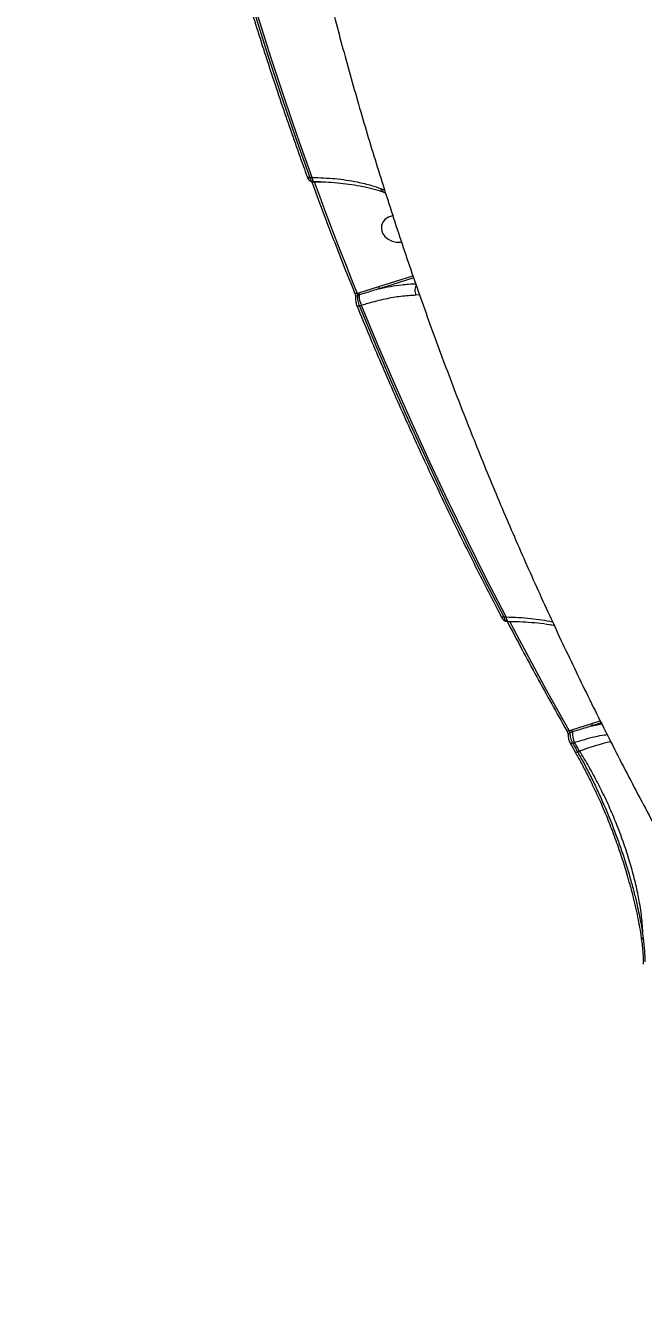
# Model space of a CAD drawing. Header units: millimetres. Extents: x -6104 to 7803, y -6013 to 4803.
# Drawn here: x 34.2 to 214.3, y -1848 to -1471.7 of the extents above; entities that cross this region are included whole.
import ezdxf

# ---------------------------------------------------------------- set-up
doc = ezdxf.new("R2010")
doc.units = ezdxf.units.MM
for name, color, linetype in [('DIKOM_ОБЪЕКТ', 7, 'Continuous'), ('DIKOM_РАЗМЕР_ЗОНА', 7, 'Continuous'), ('DIKOM_РАЗМЕР_ОБЪЕКТА', 7, 'Continuous')]:
    doc.layers.add(name, color=color, linetype=linetype)
doc.styles.add('style1', font='arial.ttf', dxfattribs={"width": 0.8})
doc.dimstyles.new('1-50', dxfattribs={"dimtxt": 300, "dimasz": 200, "dimexe": 100, "dimexo": 0, "dimgap": 100, "dimtad": 1, "dimtxsty": 'style1', "dimcen": 200, "dimclrd": 7, "dimclre": 7, "dimclrt": 7, "dimadec": 1, "dimazin": 2, "dimtfac": 1, "dimtmove": 0, "dimatfit": 2, "dimfxl": 0, "dimlwd": 25, "dimlwe": 18, "dimarcsym": 0})

# ---------------------------------------------------------------- blocks, each defined once
blk = doc.blocks.new('*D10')
at = {"layer": 'Defpoints', "color": 0, "transparency": 16777216}
for p in [(-4094.65, -224.49), (3111.63, -1726.03), (3111.63, -4948.58)]:
    blk.add_point(p, dxfattribs=at)
at = {"layer": 'DIKOM_РАЗМЕР_ОБЪЕКТА', "color": 7, "lineweight": 18, "transparency": 16777216}
for p, q in [((-4094.65, -224.49), (-4094.65, -5048.58)), ((3111.63, -1726.03), (3111.63, -5048.58))]:
    blk.add_line(p, q, dxfattribs=at)
at = {"layer": 'DIKOM_РАЗМЕР_ОБЪЕКТА', "color": 7, "lineweight": 25, "transparency": 16777216}
blk.add_line((-3894.65, -4948.58), (2911.63, -4948.58), dxfattribs=at)
at = {"layer": 'DIKOM_РАЗМЕР_ОБЪЕКТА', "color": 7, "transparency": 16777216}
for points in [[(-3894.65, -4915.24), (-3894.65, -4981.91), (-4094.65, -4948.58)], [(2911.63, -4915.24), (2911.63, -4981.91), (3111.63, -4948.58)]]:
    blk.add_solid(points, dxfattribs=at)
at = {"layer": 'DIKOM_РАЗМЕР_ОБЪЕКТА', "color": 7, "transparency": 16777216, "insert": (-134.24, -4695.4), "char_height": 300, "attachment_point": 5, "style": 'style1'}
blk.add_mtext('7200', dxfattribs=at)
blk = doc.blocks.new('*D12')
at = {"layer": 'Defpoints', "color": 0, "transparency": 16777216}
for p in [(-6103.62, -69.94), (4675.35, -1132.87), (4675.35, -5913.06)]:
    blk.add_point(p, dxfattribs=at)
at = {"layer": 'DIKOM_РАЗМЕР_ЗОНА', "color": 7, "lineweight": 18, "transparency": 16777216}
for p, q in [((-6103.62, -69.94), (-6103.62, -6013.06)), ((4675.35, -1132.87), (4675.35, -6013.06))]:
    blk.add_line(p, q, dxfattribs=at)
at = {"layer": 'DIKOM_РАЗМЕР_ЗОНА', "color": 7, "lineweight": 25, "transparency": 16777216}
blk.add_line((-5903.62, -5913.06), (4475.35, -5913.06), dxfattribs=at)
at = {"layer": 'DIKOM_РАЗМЕР_ЗОНА', "color": 7, "transparency": 16777216}
for points in [[(-5903.62, -5879.73), (-5903.62, -5946.4), (-6103.62, -5913.06)], [(4475.35, -5879.73), (4475.35, -5946.4), (4675.35, -5913.06)]]:
    blk.add_solid(points, dxfattribs=at)
at = {"layer": 'DIKOM_РАЗМЕР_ЗОНА', "color": 7, "transparency": 16777216, "insert": (271.51, -5659.89), "char_height": 300, "attachment_point": 5, "style": 'style1'}
blk.add_mtext('10800', dxfattribs=at)

msp = doc.modelspace()

# ---------------------------------------------------------------- linework, layer by layer
at = {"layer": 'DIKOM_ОБЪЕКТ', "color": 7, "linetype": 'Continuous', "lineweight": 15}
for p, q in [((116.266, -1515.827), (116.263, -1515.817)), ((117.033, -1515.993), (117.693, -1515.992)), ((117.711, -1517.224), (118.132, -1517.223)), ((118.132, -1517.223), (118.118, -1517.223)), ((118.436, -1517.273), (118.303, -1517.273)), ((120.15, -1517.279), (118.436, -1517.273)), ((137.759, -1519.205), (138.875, -1519.778)), ((138.499, -1520.275), (139.099, -1520.499)), ((137.118, -1547.813), (147.121, -1544.675)), ((147.341, -1545.305), (137.239, -1548.474)), ((130.854, -1549.816), (131.31, -1549.673)), ((131.443, -1550.287), (130.917, -1550.452)), ((131.31, -1549.673), (137.118, -1547.813)), ((149.066, -1550.253), (147.992, -1550.37)), ((130.76, -1553.408), (130.755, -1553.394)), ((132.104, -1553.352), (131.513, -1553.538)), ((172.872, -1644.213), (172.868, -1644.204)), ((173.585, -1644.258), (174.27, -1644.257)), ((174.437, -1645.489), (174.709, -1645.488)), ((174.709, -1645.488), (174.69, -1645.487)), ((199.264, -1675.367), (201.735, -1674.591)), ((192.674, -1677.473), (193.469, -1677.223)), ((193.602, -1677.836), (192.907, -1678.054)), ((193.469, -1677.223), (199.264, -1675.367)), ((202.042, -1675.194), (199.384, -1676.028)), ((199.384, -1676.028), (202.187, -1675.479)), ((192.978, -1681.075), (192.974, -1681.068)), ((192.978, -1681.075), (194.443, -1683.638)), ((194.263, -1680.902), (193.673, -1681.087)), ((195.137, -1683.648), (195.695, -1683.407)), ((213.796, -1738.602), (213.796, -1738.637))]:
    msp.add_line(p, q, dxfattribs=at)
at = {"layer": 'DIKOM_ОБЪЕКТ', "color": 7, "linetype": 'Continuous', "lineweight": 15, "flags": 128}
for points in [[(87.945, -1422.06), (91.055, -1433.875), (94.315, -1445.672), (97.727, -1457.45), (101.289, -1469.207), (105.001, -1480.941), (108.863, -1492.651), (112.874, -1504.335), (117.033, -1515.993)], [(117.693, -1515.992), (113.525, -1504.311), (109.505, -1492.604), (105.635, -1480.87), (101.915, -1469.113), (98.346, -1457.332), (94.928, -1445.531), (91.662, -1433.71), (88.548, -1421.871)], [(117.033, -1515.993), (116.858, -1516.018), (116.696, -1516.024), (116.552, -1516.01), (116.433, -1515.977), (116.341, -1515.926), (116.281, -1515.859), (116.266, -1515.827)], [(118.303, -1517.273), (118.127, -1517.299), (117.965, -1517.305), (117.821, -1517.291), (117.702, -1517.258), (117.61, -1517.207), (117.551, -1517.14), (117.537, -1517.11)], [(118.303, -1517.273), (119.808, -1521.354), (121.332, -1525.432), (122.874, -1529.505), (124.434, -1533.575), (126.012, -1537.642), (127.608, -1541.704), (129.222, -1545.762), (130.854, -1549.816)], [(141.144, -1527.232), (139.988, -1527.568), (139.023, -1528.186), (138.325, -1529.038), (137.951, -1530.052), (137.932, -1531.148), (138.269, -1532.237), (138.935, -1533.23), (139.876, -1534.047), (141.015, -1534.621), (142.261, -1534.907), (143.512, -1534.881), (143.782, -1534.832)], [(130.854, -1549.816), (130.681, -1549.847), (130.521, -1549.858), (130.379, -1549.849), (130.261, -1549.82), (130.171, -1549.773), (130.113, -1549.708), (130.101, -1549.685)], [(131.513, -1553.538), (131.34, -1553.569), (131.18, -1553.581), (131.039, -1553.572), (130.921, -1553.544), (130.831, -1553.497), (130.773, -1553.433), (130.76, -1553.408)], [(131.513, -1553.538), (136.272, -1565.01), (141.176, -1576.447), (146.223, -1587.848), (151.412, -1599.211), (156.744, -1610.535), (162.217, -1621.819), (167.831, -1633.06), (173.585, -1644.258)], [(174.27, -1644.257), (168.502, -1633.037), (162.875, -1621.773), (157.389, -1610.467), (152.045, -1599.12), (146.844, -1587.733), (141.786, -1576.309), (136.873, -1564.848), (132.104, -1553.352)], [(173.585, -1644.258), (173.419, -1644.303), (173.266, -1644.329), (173.13, -1644.333), (173.018, -1644.316), (172.932, -1644.278), (172.877, -1644.221), (172.872, -1644.213)], [(175.253, -1645.537), (177.368, -1649.551), (179.501, -1653.558), (181.652, -1657.559), (183.821, -1661.554), (186.007, -1665.543), (188.212, -1669.526), (190.434, -1673.503), (192.674, -1677.473)], [(192.674, -1677.473), (192.51, -1677.524), (192.359, -1677.554), (192.226, -1677.563), (192.116, -1677.55), (192.032, -1677.515), (191.979, -1677.461), (191.978, -1677.459)], [(193.673, -1681.087), (193.51, -1681.138), (193.36, -1681.169), (193.227, -1681.179), (193.117, -1681.166), (193.033, -1681.132), (192.98, -1681.078), (192.978, -1681.075)], [(193.673, -1681.087), (193.856, -1681.407), (194.038, -1681.728), (194.221, -1682.048), (194.404, -1682.368), (194.587, -1682.688), (194.77, -1683.008), (194.954, -1683.328), (195.137, -1683.648)], [(195.695, -1683.407), (195.516, -1683.094), (195.336, -1682.781), (195.157, -1682.468), (194.978, -1682.155), (194.799, -1681.842), (194.62, -1681.529), (194.441, -1681.215), (194.263, -1680.902)], [(194.461, -1683.663), (194.445, -1683.641), (194.443, -1683.638)]]:
    msp.add_lwpolyline(points, dxfattribs=at)
at = {"layer": 'DIKOM_ОБЪЕКТ', "color": 7, "linetype": 'Continuous', "lineweight": 15}
for centre, radius, start, end in [((119.317, -1516.12), 1.629, 175.47263, 222.60722), ((130.303, -1550.212), 1.143, 356.23747, 28.10263), ((137.143, -1550.661), 5.713, 176.2377, 208.1024), ((136.22, -1548.318), 1.031, 351.31457, 29.37285), ((131.102, -1551.18), 0.752, 104.29357, 169.82998), ((175.921, -1644.38), 1.655, 175.73426, 221.97958), ((193.101, -1678.79), 0.761, 104.84758, 171.43154), ((192.462, -1677.761), 1.142, 356.22449, 28.11029), ((199.302, -1678.211), 5.713, 176.23848, 208.10223), ((198.365, -1675.872), 1.031, 351.32046, 29.37195), ((219.713, -1747.839), 68.764, 102.39317, 110.44388), ((194.786, -1683.064), 0.681, 241.55653, 301.05082), ((214.56, -1738.677), 0.768, 113.34982, 174.36427)]:
    msp.add_arc(centre, radius, start, end, dxfattribs=at)
for points, knots in [([(97.814, -1328.169), (97.937, -1329.315), (98.689, -1336.301), (100.373, -1349.11), (102.883, -1366.594), (105.734, -1384.059), (108.89, -1401.501), (112.36, -1418.916), (116.141, -1436.299), (120.232, -1453.645), (124.633, -1470.949), (129.344, -1488.207), (134.362, -1505.415), (139.687, -1522.566), (145.318, -1539.657), (151.253, -1556.683), (157.491, -1573.64), (164.031, -1590.521), (170.871, -1607.323), (178.009, -1624.041), (185.444, -1640.671), (193.173, -1657.206), (201.196, -1673.644), (209.508, -1689.979), (218.115, -1706.204), (226.772, -1721.935), (232.692, -1732.193), (235.542, -1737.131)], [0, 0, 0, 0, 0.0080361, 0.0490173, 0.0900369, 0.1310959, 0.172195, 0.2133349, 0.2545163, 0.2957395, 0.3370052, 0.3783137, 0.4196651, 0.4610598, 0.5024977, 0.543979, 0.5855034, 0.6270708, 0.668681, 0.7103336, 0.7520284, 0.7937647, 0.835542, 0.8773599, 0.9192173, 0.9611139, 1, 1, 1, 1]), ([(87.15, -1421.801), (87.912, -1424.736), (90.12, -1433.244), (94.006, -1447.299), (98.907, -1463.951), (104.112, -1480.558), (109.52, -1496.827), (113.637, -1508.572), (115.894, -1514.801), (116.266, -1515.827)], [0, 0, 0, 0, 0.09301242, 0.26966181, 0.44631361, 0.62296635, 0.79961964, 0.96697734, 1, 1, 1, 1]), ([(116.273, -1515.813), (116.341, -1515.995), (116.49, -1516.39), (116.77, -1516.808), (117.171, -1517.111), (117.506, -1517.238), (117.679, -1517.214), (117.71, -1517.21)], [0, 0, 0, 0, 0.2554868, 0.5558316, 0.7773722, 0.9589671, 1, 1, 1, 1]), ([(117.033, -1515.993), (117.047, -1516.047), (117.127, -1516.337), (117.29, -1516.779), (117.515, -1517.161), (117.648, -1517.196), (117.712, -1517.212)], [0, 0, 0, 0, 0.0738423, 0.3969885, 0.714842, 1, 1, 1, 1]), ([(117.693, -1515.992), (119.944, -1516.068), (124.51, -1516.224), (130.297, -1517.123), (134.695, -1518.173), (136.871, -1518.906), (137.759, -1519.205)], [0, 0, 0, 0, 0.3072592, 0.623318, 0.8463527, 1, 1, 1, 1]), ([(117.605, -1517.292), (118.65, -1520.118), (121.723, -1528.43), (125.895, -1539.227), (129.094, -1547.18), (130.101, -1549.685)], [0, 0, 0, 0, 0.2609974, 0.7673239, 1, 1, 1, 1]), ([(118.119, -1517.259), (118.991, -1517.261), (121.058, -1517.265), (124.239, -1517.452), (127.639, -1517.791), (130.905, -1518.284), (133.991, -1518.923), (136.54, -1519.581), (137.963, -1520.076), (138.503, -1520.263)], [0, 0, 0, 0, 0.1155396, 0.2739489, 0.4326252, 0.5909299, 0.7483883, 0.9046061, 1, 1, 1, 1]), ([(138.519, -1520.235), (138.371, -1520.155), (138.07, -1519.992), (137.868, -1519.593), (137.784, -1519.313), (137.768, -1519.242), (137.759, -1519.205)], [0, 0, 0, 0, 0.4255421, 0.8616037, 0.9266535, 1, 1, 1, 1]), ([(130.101, -1549.689), (130.109, -1549.707), (130.151, -1549.803), (130.229, -1550.049), (130.314, -1550.395), (130.361, -1550.718), (130.371, -1550.926), (130.365, -1551.027), (130.364, -1551.035), (130.364, -1551.037)], [0, 0, 0, 0, 0.0449861, 0.2395064, 0.4564788, 0.6769074, 0.8427547, 0.9670756, 1, 1, 1, 1]), ([(130.854, -1549.816), (130.865, -1549.869), (130.885, -1549.973), (130.907, -1550.147), (130.919, -1550.308), (130.919, -1550.405), (130.917, -1550.446), (130.917, -1550.452)], [0, 0, 0, 0, 0.2442256, 0.4858655, 0.7246134, 0.9617414, 1, 1, 1, 1]), ([(137.239, -1548.474), (136.943, -1548.564), (135.463, -1549.013), (133.538, -1549.628), (131.896, -1550.144), (131.443, -1550.287)], [0, 0, 0, 0, 0.1533099, 0.7665818, 1, 1, 1, 1]), ([(147.992, -1550.37), (146.552, -1550.449), (143.726, -1550.605), (138.972, -1551.453), (135.064, -1552.432), (132.726, -1553.159), (132.104, -1553.352)], [0, 0, 0, 0, 0.3028921, 0.5944616, 0.8920285, 1, 1, 1, 1]), ([(137.239, -1548.474), (138.346, -1548.233), (140.57, -1547.75), (144.211, -1547.188), (146.556, -1547.069), (147.931, -1546.999)], [0, 0, 0, 0, 0.2906231, 0.5837249, 1, 1, 1, 1]), ([(148.084, -1547.438), (148.054, -1547.479), (147.883, -1547.714), (147.726, -1548.319), (147.659, -1549.157), (147.779, -1549.818), (147.916, -1550.204), (147.974, -1550.331), (147.992, -1550.37)], [0, 0, 0, 0, 0.0565441, 0.3233964, 0.5902554, 0.85711, 0.9558838, 1, 1, 1, 1]), ([(130.375, -1551.049), (130.361, -1551.161), (130.319, -1551.491), (130.36, -1551.968), (130.449, -1552.328), (130.474, -1552.426)], [0, 0, 0, 0, 0.2720097, 0.8012357, 1, 1, 1, 1]), ([(130.474, -1552.426), (130.509, -1552.6), (130.577, -1552.944), (130.706, -1553.243), (130.769, -1553.389)], [0, 0, 0, 0, 0.5082497, 1, 1, 1, 1]), ([(130.76, -1553.408), (131.938, -1556.272), (135.351, -1564.575), (141.222, -1578.264), (148.469, -1594.448), (156.006, -1610.553), (163.692, -1626.295), (169.379, -1637.496), (172.43, -1643.363), (172.872, -1644.213)], [0, 0, 0, 0, 0.09344348, 0.27092147, 0.44840168, 0.62588226, 0.80336335, 0.97150553, 1, 1, 1, 1]), ([(130.917, -1550.452), (130.913, -1550.481), (130.886, -1550.69), (130.887, -1551.173), (131, -1551.96), (131.212, -1552.797), (131.413, -1553.291), (131.513, -1553.538)], [0, 0, 0, 0, 0.0387794, 0.2783611, 0.5186324, 0.7594246, 1, 1, 1, 1]), ([(172.879, -1644.197), (172.975, -1644.377), (173.191, -1644.784), (173.575, -1645.187), (174.03, -1645.463), (174.329, -1645.469), (174.435, -1645.471)], [0, 0, 0, 0, 0.2679321, 0.6029159, 0.8594752, 1, 1, 1, 1]), ([(173.585, -1644.258), (173.612, -1644.331), (173.727, -1644.638), (173.945, -1645.077), (174.218, -1645.433), (174.368, -1645.462), (174.437, -1645.475)], [0, 0, 0, 0, 0.1007839, 0.4241342, 0.7335984, 1, 1, 1, 1]), ([(174.27, -1644.257), (176.697, -1644.343), (181.416, -1644.513), (185.734, -1645.282), (187.831, -1645.656)], [0, 0, 0, 0, 0.51446303, 1, 1, 1, 1]), ([(174.541, -1645.495), (176.01, -1648.277), (180.267, -1656.343), (186.083, -1666.998), (190.504, -1674.843), (191.978, -1677.459)], [0, 0, 0, 0, 0.2597907, 0.7532301, 1, 1, 1, 1]), ([(174.687, -1645.55), (175.222, -1645.546), (176.999, -1645.535), (179.959, -1645.677), (183.528, -1645.982), (186.328, -1646.329), (187.874, -1646.621), (188.321, -1646.705)], [0, 0, 0, 0, 0.1116947, 0.3713992, 0.6324485, 0.8937444, 1, 1, 1, 1]), ([(191.978, -1677.463), (191.988, -1677.479), (192.04, -1677.565), (192.141, -1677.786), (192.255, -1678.096), (192.325, -1678.384), (192.351, -1678.571), (192.351, -1678.664), (192.35, -1678.666), (192.35, -1678.666)], [0, 0, 0, 0, 0.043798, 0.2328341, 0.4424766, 0.6550937, 0.8134389, 0.9383017, 1, 1, 1, 1]), ([(192.674, -1677.473), (192.704, -1677.519), (192.763, -1677.612), (192.837, -1677.77), (192.888, -1677.918), (192.905, -1678.01), (192.906, -1678.049), (192.907, -1678.054)], [0, 0, 0, 0, 0.2402239, 0.4811812, 0.7222696, 0.9628588, 1, 1, 1, 1]), ([(192.907, -1678.054), (192.903, -1678.082), (192.881, -1678.289), (192.897, -1678.767), (193.05, -1679.543), (193.314, -1680.364), (193.553, -1680.846), (193.673, -1681.087)], [0, 0, 0, 0, 0.0371009, 0.2779549, 0.5187467, 0.7593384, 1, 1, 1, 1]), ([(199.384, -1676.028), (199.088, -1676.117), (197.609, -1676.567), (195.688, -1677.181), (194.05, -1677.696), (193.602, -1677.836)], [0, 0, 0, 0, 0.15366295, 0.76829761, 1, 1, 1, 1]), ([(192.363, -1678.678), (192.353, -1678.777), (192.317, -1679.111), (192.4, -1679.636), (192.553, -1680.065), (192.611, -1680.226)], [0, 0, 0, 0, 0.20819198, 0.70208151, 1, 1, 1, 1]), ([(192.611, -1680.226), (192.644, -1680.336), (192.735, -1680.636), (192.888, -1680.897), (192.984, -1681.061)], [0, 0, 0, 0, 0.3689638, 1, 1, 1, 1]), ([(203.811, -1678.67), (203.525, -1678.703), (201.449, -1678.942), (198.183, -1679.745), (195.209, -1680.623), (194.263, -1680.902)], [0, 0, 0, 0, 0.0983365, 0.7129693, 1, 1, 1, 1]), ([(194.415, -1683.694), (194.709, -1684.205), (195.617, -1685.78), (197.104, -1688.58), (198.804, -1691.916), (199.869, -1694.177), (200.368, -1695.238)], [0, 0, 0, 0, 0.1423786, 0.4390521, 0.7369367, 1, 1, 1, 1]), ([(195.137, -1683.648), (196.389, -1685.918), (198.285, -1689.357), (200.677, -1694.315), (202.975, -1699.376), (205.111, -1704.584), (207.042, -1709.795), (208.823, -1714.969), (210.375, -1720.046), (211.674, -1724.896), (212.666, -1729.021), (213.6, -1733.512), (214.036, -1736.477), (214.256, -1737.972)], [0, 0, 0, 0, 0.1312187, 0.1987839, 0.266351, 0.3975685, 0.4651556, 0.5327458, 0.6634786, 0.7308151, 0.7981502, 0.8982442, 1, 1, 1, 1]), ([(214.256, -1737.972), (214.186, -1736.378), (214.046, -1733.189), (213.326, -1728.115), (212.316, -1723.057), (211.065, -1718.091), (209.538, -1713), (207.742, -1707.842), (205.708, -1702.685), (203.461, -1697.592), (201.021, -1692.641), (198.433, -1687.858), (196.607, -1684.889), (195.695, -1683.407)], [0, 0, 0, 0, 0.1033754, 0.2067517, 0.2946077, 0.382736, 0.4705917, 0.5587488, 0.6471812, 0.7353372, 0.8234663, 0.9118711, 1, 1, 1, 1]), ([(210.422, -1722.372), (210.151, -1721.379), (209.424, -1718.722), (207.991, -1714.201), (206.154, -1708.904), (204.107, -1703.578), (202.195, -1698.962), (200.912, -1696.209), (200.424, -1695.163)], [0, 0, 0, 0, 0.1142497, 0.3056724, 0.4977199, 0.690386, 0.8824378, 1, 1, 1, 1]), ([(210.334, -1722.252), (210.538, -1722.992), (211.062, -1724.892), (211.78, -1727.836), (212.502, -1731.081), (213.098, -1734.174), (213.524, -1736.698), (213.701, -1738.102), (213.764, -1738.604)], [0, 0, 0, 0, 0.1216531, 0.3123196, 0.5045499, 0.6978966, 0.8918202, 1, 1, 1, 1]), ([(214.256, -1737.972), (214.402, -1739.247), (214.695, -1741.815), (214.718, -1743.876), (214.73, -1744.913)], [0, 0, 0, 0, 0.4964838, 1, 1, 1, 1]), ([(213.788, -1738.637), (213.876, -1739.344), (214.074, -1740.93), (214.226, -1743.113), (214.294, -1744.722), (214.268, -1745.454), (214.264, -1745.569)], [0, 0, 0, 0, 0.2689599, 0.6038986, 0.9381699, 1, 1, 1, 1])]:
    msp.add_open_spline(points, degree=3, knots=knots, dxfattribs=at)

# ---------------------------------------------------------------- dimensions: what is measured, and where the dimension line sits
at = {"layer": 'DIKOM_РАЗМЕР_ЗОНА'}
dim = msp.add_linear_dim(base=(4675.352, -5913.064), p1=(-6103.623, -69.942), p2=(4675.352, -1132.872), text='10800', dimstyle='1-50', dxfattribs=at)
dim.commit()
dim.dimension.update_dxf_attribs({"geometry": '*D12', "text_midpoint": (271.508, -5913.064), "dimtype": 160})
at = {"layer": 'DIKOM_РАЗМЕР_ОБЪЕКТА'}
dim = msp.add_linear_dim(base=(3111.629, -4948.576), p1=(-4094.654, -224.488), p2=(3111.629, -1726.033), text='7200', dimstyle='1-50', dxfattribs=at)
dim.commit()
dim.dimension.update_dxf_attribs({"geometry": '*D10', "text_midpoint": (-134.242, -4948.576), "dimtype": 160})

doc.saveas('drawing.dxf')
